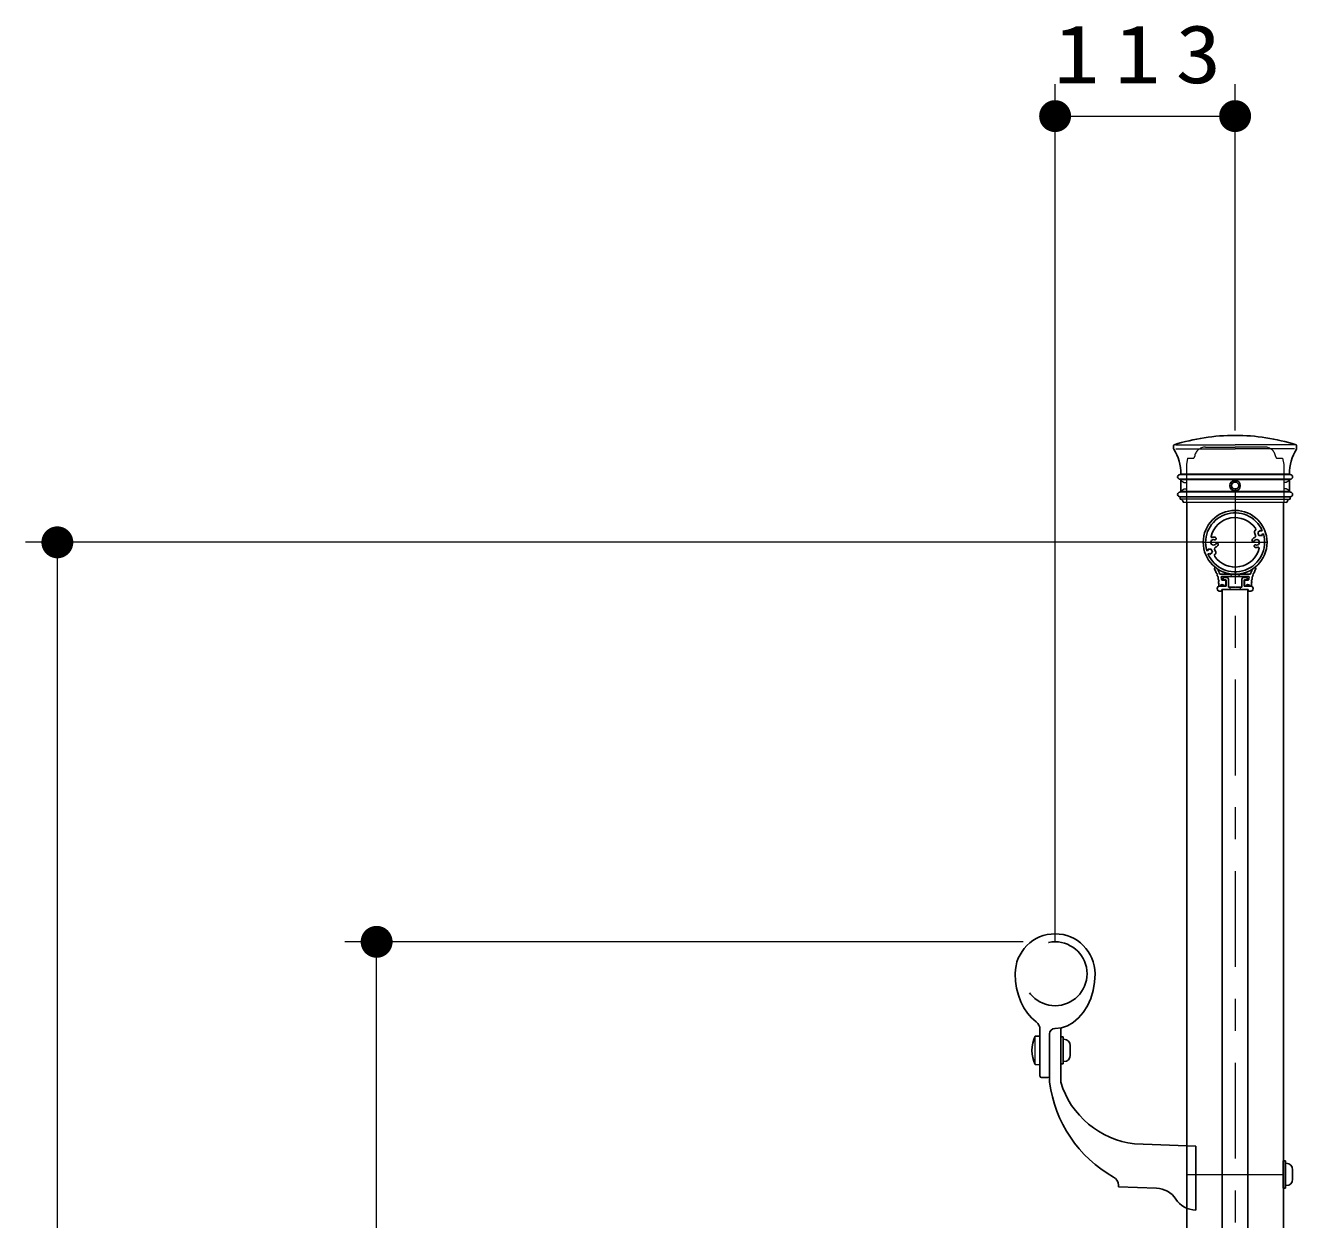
# Model space of a CAD drawing. Units: millimetres on the paper, scale 1:20. Extents: x -365 to 0, y 0 to 257.
# Drawn here: x -129.09 to -89.28, y 123.87 to 161.27 of the extents above; entities that cross this region are included whole.
import ezdxf

# ---------------------------------------------------------------- set-up
doc = ezdxf.new("R2010")
doc.units = ezdxf.units.MM
doc.linetypes.add('USER1', pattern=[4.5, 2.5, -2])
doc.linetypes.add('USER2', pattern=[6, 3, -1, 1, -1])
doc.layers.add('LY_1', color=7, linetype='Continuous', lineweight=25)
doc.styles.add('ＭＳ ゴシック', font='')
doc.styles.get('ＭＳ ゴシック').set_extended_font_data('MS Gothic')

# ---------------------------------------------------------------- blocks, each defined once
blk = doc.blocks.new('filled_dot')
at = {"color": 0, "linetype": 'Continuous', "lineweight": -2, "const_width": 1.25}
blk.add_lwpolyline([(-0.625, 0, 1), (0.625, 0, 1)], format="xyb", close=True, dxfattribs=at)

msp = doc.modelspace()

# ---------------------------------------------------------------- linework, layer by layer
at = {"layer": 'LY_1', "lineweight": 13}
for p, q in [((-96.845, 132.571), (-96.845, 159.434)), ((-91.207, 148.584), (-91.207, 159.434)), ((-96.845, 158.434), (-91.207, 158.434)), ((-92.207, 145.084), (-129.095, 145.084)), ((-128.095, 90.084), (-128.095, 145.084)), ((-97.845, 132.571), (-119.095, 132.571)), ((-118.095, 90.084), (-118.095, 132.571)), ((-97.47, 128.725), (-97.47, 129.618)), ((-97.57, 129.171), (-97.56, 129.171)), ((-97.56, 129.046), (-97.56, 129.296))]:
    msp.add_line(p, q, dxfattribs=at)
at = {"layer": 'LY_1', "color": 4}
for p, q in [((-93.132, 148.116), (-93.132, 148.016)), ((-89.282, 148.116), (-89.282, 148.016)), ((-92.932, 147.209), (-92.907, 147.223)), ((-92.932, 147.059), (-92.907, 147.045)), ((-92.907, 147.045), (-92.907, 146.673)), ((-89.482, 147.209), (-89.507, 147.223)), ((-89.482, 147.059), (-89.507, 147.045)), ((-89.507, 147.045), (-89.507, 146.673)), ((-92.932, 146.659), (-92.907, 146.673)), ((-89.482, 146.659), (-89.507, 146.673)), ((-92.932, 146.509), (-92.932, 146.456)), ((-92.719, 146.334), (-92.719, 80.084)), ((-89.694, 146.334), (-89.694, 80.084)), ((-89.482, 146.509), (-89.482, 146.456)), ((-90.566, 145.297), (-90.601, 145.394)), ((-90.576, 145.458), (-90.588, 145.448)), ((-90.415, 145.468), (-90.496, 145.396)), ((-90.462, 145.302), (-90.496, 145.396)), ((-90.402, 145.43), (-90.415, 145.468)), ((-90.356, 145.447), (-90.402, 145.43)), ((-90.322, 145.353), (-90.368, 145.336)), ((-90.368, 145.336), (-90.354, 145.299)), ((-90.354, 145.299), (-90.462, 145.302)), ((-92.092, 144.815), (-92.046, 144.832)), ((-92.06, 144.869), (-91.952, 144.866)), ((-92.046, 144.832), (-92.06, 144.869)), ((-92.058, 144.721), (-92.012, 144.738)), ((-92.012, 144.738), (-91.998, 144.7)), ((-91.998, 144.7), (-91.918, 144.772)), ((-91.952, 144.866), (-91.918, 144.772)), ((-91.848, 144.871), (-91.812, 144.774)), ((-91.837, 144.71), (-91.826, 144.72))]:
    msp.add_line(p, q, dxfattribs=at)
at = {"layer": 'LY_1', "color": 120, "lineweight": 13}
for p, q in [((-93.064, 148.134), (-91.207, 148.134)), ((-89.35, 148.134), (-91.207, 148.134)), ((-93.064, 148.009), (-91.207, 148.009)), ((-89.35, 148.009), (-91.207, 148.009)), ((-89.507, 147.223), (-92.907, 147.223)), ((-89.507, 147.045), (-92.907, 147.045)), ((-89.507, 146.673), (-92.907, 146.673)), ((-91.207, 146.434), (-92.883, 146.434)), ((-91.207, 146.434), (-89.531, 146.434))]:
    msp.add_line(p, q, dxfattribs=at)
at = {"layer": 'LY_1', "color": 4, "linetype": 'USER1', "lineweight": 13}
for p, q in [((-92.694, 147.717), (-92.732, 147.517)), ((-92.694, 147.717), (-92.529, 147.717)), ((-92.132, 148.067), (-91.207, 148.067)), ((-90.282, 148.067), (-91.207, 148.067)), ((-89.885, 147.717), (-89.719, 147.717)), ((-89.719, 147.717), (-89.682, 147.517)), ((-92.732, 147.517), (-92.732, 146.349)), ((-89.682, 147.517), (-89.682, 146.349)), ((-92.907, 147.021), (-92.807, 146.959)), ((-92.807, 146.959), (-92.732, 146.959)), ((-89.607, 146.959), (-89.682, 146.959)), ((-89.507, 147.021), (-89.607, 146.959)), ((-92.907, 146.696), (-92.807, 146.759)), ((-92.807, 146.759), (-92.732, 146.759)), ((-89.607, 146.759), (-89.682, 146.759)), ((-89.507, 146.696), (-89.607, 146.759)), ((-92.732, 146.349), (-92.747, 146.334)), ((-89.682, 146.349), (-89.667, 146.334))]:
    msp.add_line(p, q, dxfattribs=at)
at = {"layer": 'LY_1', "color": 4, "lineweight": 13}
for p, q in [((-92.932, 147.209), (-89.482, 147.209)), ((-89.482, 147.209), (-92.932, 147.209)), ((-89.482, 147.059), (-92.932, 147.059)), ((-89.482, 146.659), (-92.932, 146.659)), ((-92.932, 146.509), (-89.482, 146.509)), ((-89.482, 146.509), (-92.932, 146.509)), ((-89.604, 146.334), (-92.809, 146.334))]:
    msp.add_line(p, q, dxfattribs=at)
at = {"layer": 'LY_1', "linetype": 'USER2', "lineweight": 13}
for p, q in [((-91.207, 146.784), (-91.207, 80.084)), ((-92.207, 145.084), (-90.207, 145.084)), ((-92.707, 125.284), (-89.407, 125.284))]:
    msp.add_line(p, q, dxfattribs=at)
at = {"layer": 'LY_1', "color": 190}
for p, q in [((-91.845, 144.29), (-91.856, 144.264)), ((-90.568, 144.29), (-90.558, 144.264)), ((-90.737, 144.084), (-91.677, 144.084)), ((-91.632, 144.009), (-91.219, 144.009)), ((-91.524, 143.899), (-91.608, 143.899)), ((-91.582, 143.974), (-91.582, 143.924)), ((-91.469, 143.984), (-91.572, 143.984)), ((-91.514, 143.914), (-91.572, 143.914)), ((-91.499, 143.874), (-91.499, 143.724)), ((-91.489, 143.889), (-91.489, 143.709)), ((-91.419, 143.934), (-91.419, 143.684)), ((-91.219, 144.009), (-91.207, 144.021)), ((-91.194, 144.009), (-91.207, 144.021)), ((-90.782, 144.009), (-91.194, 144.009)), ((-90.994, 143.934), (-90.994, 143.684)), ((-90.944, 143.984), (-90.842, 143.984)), ((-90.924, 143.889), (-90.924, 143.709)), ((-90.914, 143.874), (-90.914, 143.724)), ((-90.899, 143.914), (-90.842, 143.914)), ((-90.889, 143.899), (-90.806, 143.899)), ((-90.832, 143.974), (-90.832, 143.924)), ((-91.489, 143.709), (-91.707, 143.709)), ((-91.707, 143.559), (-91.644, 143.559)), ((-91.681, 143.709), (-91.704, 143.709)), ((-91.619, 143.609), (-91.619, 143.584)), ((-91.619, 143.609), (-91.207, 143.609)), ((-91.514, 143.709), (-91.538, 143.709)), ((-91.219, 143.684), (-91.419, 143.684)), ((-91.219, 143.684), (-91.207, 143.671)), ((-91.194, 143.684), (-91.207, 143.671)), ((-90.794, 143.609), (-91.207, 143.609)), ((-90.994, 143.684), (-91.194, 143.684)), ((-90.924, 143.709), (-90.707, 143.709)), ((-90.899, 143.709), (-90.876, 143.709)), ((-90.794, 143.609), (-90.794, 143.584)), ((-90.707, 143.559), (-90.769, 143.559)), ((-90.733, 143.709), (-90.709, 143.709))]:
    msp.add_line(p, q, dxfattribs=at)
at = {"layer": 'LY_1', "color": 190, "linetype": 'USER1', "lineweight": 13}
for p, q in [((-91.369, 144.009), (-91.319, 144.059)), ((-91.319, 144.059), (-91.319, 144.084)), ((-91.094, 144.084), (-91.094, 144.059)), ((-91.044, 144.009), (-91.094, 144.059)), ((-91.369, 143.684), (-91.369, 143.609)), ((-91.044, 143.684), (-91.044, 143.609))]:
    msp.add_line(p, q, dxfattribs=at)
at = {"layer": 'LY_1', "color": 70}
for p, q in [((-91.609, 96.559), (-91.609, 143.609)), ((-90.809, 96.559), (-90.809, 143.609))]:
    msp.add_line(p, q, dxfattribs=at)
at = {"layer": 'LY_1'}
for p, q in [((-97.32, 129.825), (-97.32, 128.371)), ((-96.67, 129.876), (-96.67, 128.643)), ((-97.32, 129.621), (-97.47, 129.618)), ((-97.32, 128.721), (-97.32, 129.621)), ((-97.02, 128.171), (-97.02, 129.684)), ((-96.67, 128.171), (-96.67, 129.596)), ((-96.67, 129.596), (-96.59, 129.596)), ((-96.59, 129.596), (-96.59, 128.746)), ((-96.59, 128.821), (-96.59, 129.521)), ((-96.57, 129.521), (-96.59, 129.521)), ((-96.37, 129.021), (-96.37, 129.321)), ((-97.32, 128.721), (-97.47, 128.725)), ((-96.59, 128.746), (-96.67, 128.746)), ((-96.57, 128.821), (-96.59, 128.821)), ((-97.07, 128.321), (-97.27, 128.321)), ((-94.361, 126.245), (-92.433, 126.171)), ((-92.433, 124.171), (-92.433, 126.171)), ((-89.707, 124.859), (-89.707, 125.709)), ((-89.707, 125.709), (-89.627, 125.709)), ((-89.627, 125.709), (-89.627, 124.859)), ((-89.627, 125.669), (-89.627, 124.899)), ((-89.627, 124.934), (-89.627, 125.634)), ((-89.607, 125.634), (-89.627, 125.634)), ((-89.407, 125.134), (-89.407, 125.434)), ((-94.863, 124.901), (-94.863, 124.944)), ((-94.863, 124.901), (-93.667, 124.855)), ((-89.627, 124.859), (-89.707, 124.859)), ((-89.607, 124.934), (-89.627, 124.934)), ((-92.436, 124.171), (-92.433, 124.171))]:
    msp.add_line(p, q, dxfattribs=at)
for points in [[(-98.095, 131.571), (-98.083, 131.342), (-98.05, 131.117), (-97.995, 130.9), (-97.919, 130.696), (-97.824, 130.506), (-97.711, 130.337), (-97.582, 130.189), (-97.441, 130.066)], [(-96.845, 129.859), (-96.649, 129.88), (-96.458, 129.943), (-96.277, 130.045), (-96.11, 130.186), (-95.961, 130.36), (-95.833, 130.565), (-95.731, 130.794), (-95.656, 131.042), (-95.61, 131.304), (-95.595, 131.571)]]:
    msp.add_lwpolyline(points, dxfattribs=at)
at = {"layer": 'LY_1', "color": 4}
for radius in [0.163, 0.113]:
    msp.add_circle((-91.207, 146.859), radius, dxfattribs=at)
at = {"layer": 'LY_1', "color": 21}
msp.add_circle((-91.207, 145.084), 1, dxfattribs=at)
at = {"layer": 'LY_1', "linetype": 'USER1'}
msp.add_circle((-96.845, 131.571), 1, dxfattribs=at)
at = {"layer": 'LY_1', "color": 4}
for centre, radius, start, end in [((-93.107, 148.116), 0.025, 107.55, 180), ((-91.207, 142.108), 6.326, 90, 107.55), ((-91.207, 142.108), 6.326, 72.45, 90), ((-89.307, 148.116), 0.025, 0, 72.45), ((-93.107, 148.016), 0.025, 180, 211.6923), ((-94.391, 147.223), 1.484, 0, 31.6923), ((-88.023, 147.223), 1.484, 148.3077, 180), ((-89.307, 148.016), 0.025, 328.3077, 0), ((-92.932, 147.134), 0.075, 90, 270), ((-89.482, 147.134), 0.075, 270, 90), ((-92.932, 146.584), 0.075, 90, 270), ((-89.482, 146.584), 0.075, 270, 90), ((-92.907, 146.456), 0.025, 180, 258.463), ((-92.932, 146.334), 0.1, 11.537, 78.463), ((-92.809, 146.359), 0.025, 191.537, 270), ((-89.604, 146.359), 0.025, 270, 348.463), ((-89.482, 146.334), 0.1, 101.537, 168.463), ((-89.507, 146.456), 0.025, 281.537, 0), ((-91.207, 145.084), 0.925, 23.0986, 196.9014), ((-91.207, 145.084), 0.775, 34.5586, 166.1279), ((-91.207, 145.084), 0.925, 203.0986, 16.9014), ((-90.554, 145.411), 0.05, 131.8014, 200), ((-90.61, 145.495), 0.05, 311.8014, 34.5586), ((-91.882, 145.084), 0.0875, 67.4576, 332.5424), ((-91.935, 145.264), 0.025, 166.1279, 286.4592), ((-91.882, 145.084), 0.163, 67.4576, 106.4592), ((-91.801, 144.888), 0.05, 112.5063, 200), ((-91.834, 145.199), 0.0375, 247.4576, 67.4576), ((-91.882, 145.084), 0.163, 292.5063, 332.5424), ((-91.771, 145.026), 0.0375, 332.5424, 152.5424), ((-90.643, 145.142), 0.0375, 152.5424, 332.5424), ((-90.532, 145.084), 0.163, 112.5063, 152.5424), ((-90.58, 144.969), 0.0375, 67.4576, 247.4576), ((-90.532, 145.084), 0.0875, 247.4576, 152.5424), ((-90.613, 145.28), 0.05, 292.5063, 20), ((-90.532, 145.084), 0.163, 247.4576, 286.4592), ((-90.479, 144.904), 0.025, 346.1279, 106.4592), ((-91.804, 144.673), 0.05, 131.8014, 214.5586), ((-91.207, 145.084), 0.775, 214.5586, 346.1279), ((-91.859, 144.757), 0.05, 311.8014, 20)]:
    msp.add_arc(centre, radius, start, end, dxfattribs=at)
at = {"layer": 'LY_1', "color": 4, "linetype": 'USER1', "lineweight": 13}
for centre, radius, start, end in [((-92.529, 147.767), 0.05, 270, 352.8192), ((-92.132, 147.717), 0.35, 90, 172.8192), ((-90.282, 147.717), 0.35, 7.1808, 90), ((-89.885, 147.767), 0.05, 187.1808, 270)]:
    msp.add_arc(centre, radius, start, end, dxfattribs=at)
at = {"layer": 'LY_1', "color": 190}
for centre, radius, start, end in [((-91.842, 144.258), 0.015, 158.3039, 208.1186), ((-92.869, 143.709), 1.15, 21.3794, 28.1186), ((-91.832, 144.284), 0.015, 52.0155, 158.3039), ((-91.207, 145.084), 1, 232.0155, 236.7754), ((-91.785, 144.134), 0.015, 201.3794, 234.5616), ((-91.763, 144.235), 0.015, 25.4247, 56.7754), ((-92.869, 143.709), 1.24, 18.1049, 25.4247), ((-89.544, 143.709), 1.24, 154.5753, 161.8952), ((-90.651, 144.235), 0.015, 123.2246, 154.5753), ((-91.207, 145.084), 1, 303.2246, 307.9845), ((-90.629, 144.134), 0.015, 305.4384, 338.6206), ((-89.544, 143.709), 1.15, 151.8814, 158.6206), ((-90.582, 144.284), 0.015, 21.6961, 127.9845), ((-90.572, 144.258), 0.015, 331.8814, 21.6961), ((-91.834, 144.064), 0.0708, 343.2776, 54.5616), ((-91.752, 144.039), 0.015, 163.2776, 229.642), ((-91.808, 143.974), 0.0708, 338.358, 49.642), ((-91.728, 143.942), 0.015, 158.358, 224.7224), ((-91.789, 143.882), 0.0708, 333.4384, 44.7224), ((-91.712, 143.843), 0.015, 153.4384, 186.6206), ((-92.869, 143.709), 1.15, 0.7377, 6.6206), ((-91.677, 144.099), 0.015, 198.1048, 270), ((-91.609, 143.698), 0.061, 20.0052, 159.9948), ((-91.632, 143.994), 0.015, 90, 192.9682), ((-92.869, 143.709), 1.255, 9.6697, 12.9681), ((-91.608, 143.924), 0.025, 189.6697, 270), ((-91.572, 143.974), 0.01, 90, 180), ((-91.572, 143.924), 0.01, 180, 270), ((-91.524, 143.874), 0.025, 0, 90), ((-91.514, 143.889), 0.025, 0, 90), ((-91.469, 143.934), 0.05, 0, 90), ((-90.944, 143.934), 0.05, 90, 180), ((-90.899, 143.889), 0.025, 90, 180), ((-90.889, 143.874), 0.025, 90, 180), ((-90.804, 143.698), 0.061, 20.0052, 159.9948), ((-90.842, 143.974), 0.01, 0, 90), ((-90.842, 143.924), 0.01, 270, 0), ((-90.806, 143.924), 0.025, 270, 350.3303), ((-90.782, 143.994), 0.015, 347.0319, 90), ((-89.544, 143.709), 1.255, 167.0318, 170.3303), ((-90.737, 144.099), 0.015, 270, 341.8952), ((-90.625, 143.882), 0.0708, 135.2776, 206.5616), ((-89.544, 143.709), 1.15, 173.3794, 179.2623), ((-90.702, 143.843), 0.015, 353.3794, 26.5616), ((-90.606, 143.974), 0.0708, 130.358, 201.642), ((-90.686, 143.942), 0.015, 315.2776, 21.642), ((-90.662, 144.039), 0.015, 310.358, 16.7224), ((-90.579, 144.064), 0.0708, 125.4384, 196.7224), ((-91.688, 143.634), 0.0813, 126.8699, 233.1301), ((-91.707, 143.659), 0.05, 90, 126.8699), ((-91.707, 143.609), 0.05, 233.1301, 270), ((-91.704, 143.724), 0.015, 180.7377, 270), ((-91.681, 143.724), 0.015, 270, 339.9948), ((-91.644, 143.584), 0.025, 270, 0), ((-91.538, 143.724), 0.015, 200.0052, 270), ((-91.514, 143.724), 0.015, 270, 0), ((-90.899, 143.724), 0.015, 180, 270), ((-90.876, 143.724), 0.015, 270, 339.9948), ((-90.769, 143.584), 0.025, 180, 270), ((-90.733, 143.724), 0.015, 200.0052, 270), ((-90.709, 143.724), 0.015, 270, 359.2623), ((-90.707, 143.659), 0.05, 53.1301, 90), ((-90.707, 143.609), 0.05, 270, 306.8699), ((-90.726, 143.634), 0.0813, 306.8699, 53.1301)]:
    msp.add_arc(centre, radius, start, end, dxfattribs=at)
at = {"layer": 'LY_1'}
for centre, radius, start, end in [((-96.845, 131.571), 1.25, 0, 180), ((-97.62, 129.825), 0.3, 0, 53.378), ((-96.845, 129.684), 0.175, 93, 180), ((-96.525, 129.171), 1.045, 154.7288, 205.2712), ((-96.57, 129.321), 0.2, 0, 90), ((-96.57, 129.021), 0.2, 270, 0), ((-97.27, 128.371), 0.05, 180, 270), ((-97.07, 128.371), 0.05, 270, 0), ((-93.053, 128.691), 4, 187.4588, 240.664), ((-94.04, 128.976), 2.75, 197.0152, 263.2948), ((-89.607, 125.434), 0.2, 0, 90), ((-95.163, 124.944), 0.3, 0, 60.1063), ((-89.607, 125.134), 0.2, 270, 0), ((-93.695, 124.106), 0.75, 32.9536, 87.8158), ((-92.436, 124.921), 0.75, 212.9536, 270)]:
    msp.add_arc(centre, radius, start, end, dxfattribs=at)

# ---------------------------------------------------------------- block references
at = {"layer": 'LY_1', "lineweight": 13, "xscale": 0.4, "yscale": 0.4}
msp.add_blockref('filled_dot', (-96.845, 158.434), dxfattribs=at)
for p, rotation in [((-91.207, 158.434), 180), ((-128.095, 145.084), 270), ((-118.095, 132.571), 270)]:
    msp.add_blockref('filled_dot', p, dxfattribs=dict(at, rotation=rotation))

# ---------------------------------------------------------------- texts
at = {"layer": 'LY_1', "insert": (-94.026, 159.434), "char_height": 1.833, "attachment_point": 8, "style": 'ＭＳ ゴシック'}
msp.add_mtext('\\T1.33;\\W1.15;113', dxfattribs=at)

doc.saveas('drawing.dxf')
